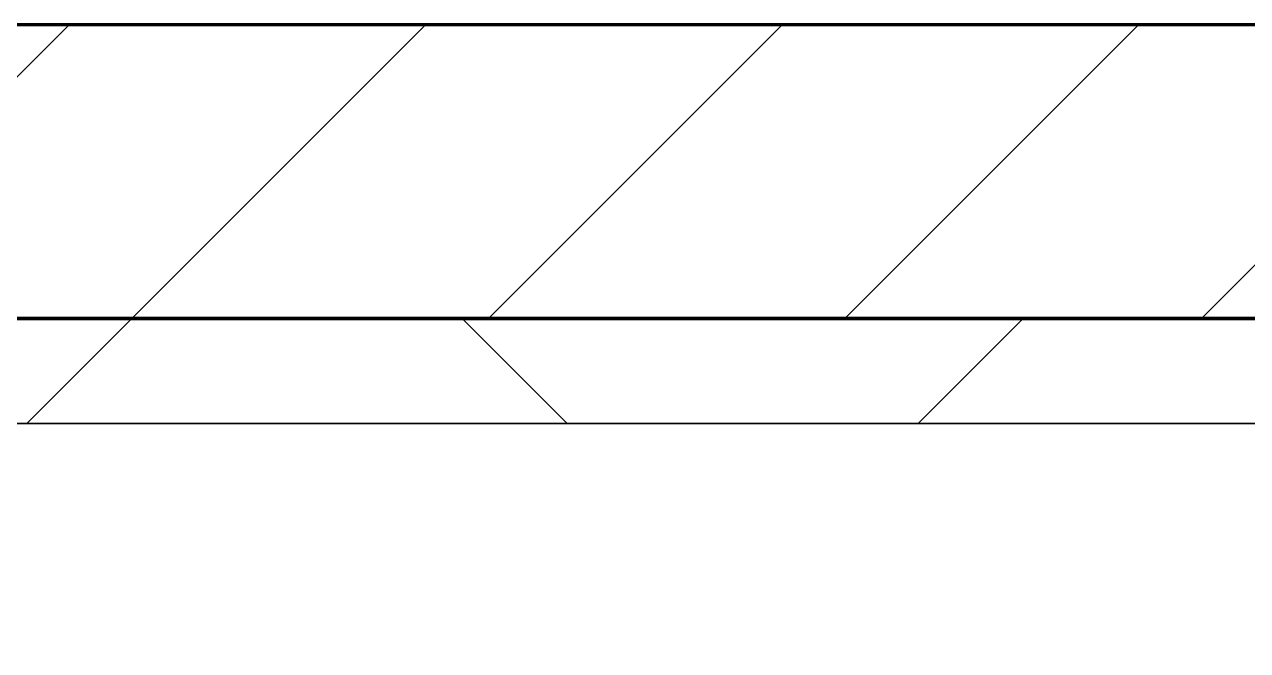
# Model space of a CAD drawing. Header units: millimetres. Extents: x -726012 to -647389, y -20772 to 18805.
# Drawn here: x -699953 to -699371, y 8461 to 8759 of the extents above; entities that cross this region are included whole.
import ezdxf
from ezdxf.xclip import XClip

# ---------------------------------------------------------------- set-up
doc = ezdxf.new("R2010")
doc.units = ezdxf.units.MM
doc.header["$XCLIPFRAME"] = 0
for name, color, linetype, lineweight in [('A-GLAZ-CURT', 2, 'Continuous', 9), ('A-WALL', 5, 'Continuous', 35), ('A-WALL-FNSH', 2, 'Continuous', 35), ('A-WALL-PATT', 1, 'Continuous', 35)]:
    doc.layers.add(name, color=color, linetype=linetype, lineweight=lineweight)
doc.layers.add('A11_ALU.SOLID SHEET', color=2, linetype='Continuous')

# ---------------------------------------------------------------- blocks, each defined once
blk = doc.blocks.new('PPLS-PP19_Custom Tile Pattern - Custom Tile Pattern-V127-4233-01 ENLARGED MULTI-PURPOSE LEVEL - REFLECTED CEILING PLAN - SHEET 4')
at = {"layer": 'A-GLAZ-CURT'}
for p, q in [((-300, 0), (300, 0)), ((300, 0), (-300, 0)), ((230.06, 0), (300, 0)), ((-300, -50), (300, -50)), ((300, -50), (-300, -50))]:
    blk.add_line(p, q, dxfattribs=at)
for points, knots in [([(300, 0), (288.22, 0), (262, 0), (230.43, 0), (219.94, 0), (219.02, 0)], [-12528.858583, -12528.858583, -12528.858583, -12528.858583, -11905.454923, -11162.864862, -10856.732305, -10856.732305, -10856.732305, -10856.732305]), ([(260.62, 0), (263.67, 0), (271.85, 0), (281.71, 0), (291.71, 0), (296.52, 0), (297.86, 0), (298.09, 0)], [-6235.404422, -6235.404422, -6235.404422, -6235.404422, -6068.460911, -5766.029927, -5566.724884, -5280.360606, -5199.253518, -5199.253518, -5199.253518, -5199.253518]), ([(284.76, 0), (284.76, 0), (285.09, 0), (287.47, 0), (293.59, 0), (297.76, 0), (300, 0)], [-4110.630118, -4110.630118, -4110.630118, -4110.630118, -4053.389046, -3959.664717, -3862.421465, -3746.95702, -3746.95702, -3746.95702, -3746.95702]), ([(297.38, 0), (295.84, 0), (291.62, 0), (285.38, 0), (284.87, 0)], [-4803.172655, -4803.172655, -4803.172655, -4803.172655, -4358.271401, -4143.037883, -4143.037883, -4143.037883, -4143.037883])]:
    blk.add_open_spline(points, degree=3, knots=knots, dxfattribs=at)
blk.add_open_spline([(300, 0), (287.2, 0), (274.39, 0), (261.57, 0)], degree=3, dxfattribs=at)
blk = doc.blocks.new('PPLS-PP19_Custom Tile Pattern - Custom Tile Pattern-V128-4233-01 ENLARGED MULTI-PURPOSE LEVEL - REFLECTED CEILING PLAN - SHEET 4')
at = {"layer": 'A-GLAZ-CURT'}
for p, q in [((-300, 0), (300, 0)), ((300, 0), (-300, 0)), ((-293.07, 0), (-275.75, 0)), ((-275.75, 0), (-293.07, 0)), ((-222.32, 0), (-205, 0)), ((-205, 0), (-222.32, 0)), ((195.99, 0), (207.23, 0)), ((207.23, 0), (195.99, 0)), ((207.24, 0), (213.31, 0)), ((213.31, 0), (207.24, 0)), ((230.06, 0), (300, 0)), ((-300, -50), (300, -50)), ((300, -50), (-300, -50))]:
    blk.add_line(p, q, dxfattribs=at)
at = {"layer": 'A-GLAZ-CURT', "flags": 128}
for points in [[(-300, 0), (-291.56, 0), (-283.3, 0), (-275.2, 0), (-267.26, 0), (-259.45, 0), (-251.77, 0), (-244.2, 0), (-236.74, 0), (-229.36, 0), (-222.06, 0), (-214.83, 0), (-207.71, 0), (-200.76, 0), (-194.02, 0), (-187.54, 0), (-181.38, 0), (-175.58, 0), (-170.25, 0), (-165.64, 0), (-162.01, 0), (-159.53, 0), (-157.46, 0), (-154.52, 0), (-149.42, 0), (-141.84, 0), (-132.81, 0), (-126.08, 0)], [(-202.75, 0), (-209.04, 0), (-215.73, 0), (-222.63, 0), (-229.72, 0), (-236.97, 0), (-244.39, 0), (-251.96, 0), (-259.67, 0), (-267.51, 0), (-275.48, 0), (-283.55, 0), (-291.73, 0), (-300, 0)], [(-134.42, 0), (-140.03, 0), (-145.5, 0), (-150.63, 0), (-155.53, 0), (-160.27, 0), (-164.95, 0), (-169.65, 0), (-174.47, 0), (-179.49, 0), (-184.81, 0), (-190.44, 0), (-196.37, 0), (-202.58, 0)], [(-125.17, 0), (-128.55, 0), (-134.16, 0)]]:
    blk.add_lwpolyline(points, dxfattribs=at)
at = {"layer": 'A-GLAZ-CURT'}
for points, knots in [([(-300, 0), (-284.65, 0), (-236.57, 0), (-174.61, 0), (-129.95, 0), (-110.8, 0), (-99.5, 0), (-91.46, 0)], [-5323.127839, -5323.127839, -5323.127839, -5323.127839, -4502.809032, -2700.551212, -1002.059161, -460.363443, 0, 0, 0, 0]), ([(-203.34, 0), (-206.9, 0), (-231.18, 0), (-262.56, 0), (-294.48, 0), (-300, 0)], [-15377.048371, -15377.048371, -15377.048371, -15377.048371, -15131.813646, -13729.592194, -13439.944408, -13439.944408, -13439.944408, -13439.944408]), ([(-202.76, 0), (-203.7, 0), (-215.41, 0), (-232.01, 0), (-255.22, 0), (-262.59, 0), (-264.9, 0), (-265.4, 0)], [-1447.707537, -1447.707537, -1447.707537, -1447.707537, -1400.429864, -858.079193, -543.655514, -208.940337, 0, 0, 0, 0]), ([(-258.6, 0), (-257.91, 0), (-254.26, 0), (-241.25, 0), (-225.99, 0), (-213.1, 0), (-206.15, 0), (-202.9, 0), (-202.75, 0)], [-5722.54675, -5722.54675, -5722.54675, -5722.54675, -5657.471696, -5413.335975, -5017.494783, -4832.723979, -4666.091899, -4658.016461, -4658.016461, -4658.016461, -4658.016461]), ([(-134.38, 0), (-135.93, 0), (-138.45, 0), (-149.31, 0), (-162.01, 0), (-177.91, 0), (-199.46, 0), (-216.65, 0), (-231.26, 0), (-233.46, 0), (-234, 0)], [-2697.116351, -2697.116351, -2697.116351, -2697.116351, -2418.507304, -2308.929706, -2113.765672, -1763.376603, -1422.553702, -978.033455, -846.069444, -682.911962, -682.911962, -682.911962, -682.911962]), ([(-233.49, 0), (-233.44, 0), (-232.38, 0), (-230.74, 0), (-225.3, 0), (-223.63, 0)], [-455.274641, -455.274641, -455.274641, -455.274641, -440.605512, -119.536984, 0, 0, 0, 0]), ([(-223.63, 0), (-219.39, 0), (-212, 0), (-204.76, 0), (-202.92, 0)], [-5463.295695, -5463.295695, -5463.295695, -5463.295695, -5161.076232, -5058.607125, -5058.607125, -5058.607125, -5058.607125]), ([(-202.76, 0), (-197.09, 0), (-186.54, 0), (-169.02, 0), (-152.12, 0), (-136.84, 0), (-127.33, 0), (-124.19, 0), (-123.43, 0), (-123.28, 0)], [-5055.474933, -5055.474933, -5055.474933, -5055.474933, -4739.070012, -4465.409639, -4149.119819, -3839.893365, -3647.167523, -3488.92562, -3439.852845, -3439.852845, -3439.852845, -3439.852845]), ([(-202.15, 0), (-196.66, 0), (-185.47, 0), (-171.77, 0), (-158.7, 0), (-157.22, 0)], [-4647.168838, -4647.168838, -4647.168838, -4647.168838, -4349.945572, -4000.813434, -3840.635403, -3840.635403, -3840.635403, -3840.635403]), ([(-137.88, 0), (-140.56, 0), (-147.66, 0), (-147.69, 0), (-158.72, 0), (-174.02, 0), (-184.75, 0), (-196.11, 0), (-201.97, 0)], [-3187.727384, -3187.727384, -3187.727384, -3187.727384, -2919.378265, -2477.344047, -2237.412286, -2029.680487, -1755.085331, -1461.041718, -1461.041718, -1461.041718, -1461.041718]), ([(-152.35, 0), (-151.03, 0), (-147.71, 0), (-143.57, 0), (-138.62, 0)], [-3494.978217, -3494.978217, -3494.978217, -3494.978217, -3371.022232, -3227.460399, -3227.460399, -3227.460399, -3227.460399]), ([(-134.39, 0), (-135.24, 0), (-139.94, 0), (-147.46, 0), (-150.03, 0), (-150.57, 0)], [-5557.131017, -5557.131017, -5557.131017, -5557.131017, -5508.838257, -5298.784692, -5196.16478, -5196.16478, -5196.16478, -5196.16478]), ([(-150.34, 0), (-150.07, 0), (-147.75, 0), (-142.6, 0), (-127.26, 0), (-107.3, 0), (-90.42, 0), (-75.26, 0), (-68.41, 0), (-65.12, 0), (-63.63, 0)], [-4948.728362, -4948.728362, -4948.728362, -4948.728362, -4883.323924, -4440.880425, -4054.690705, -3793.097032, -3402.597032, -3144.956779, -3050.982048, -2969.237017, -2969.237017, -2969.237017, -2969.237017]), ([(-66.09, 0), (-70.62, 0), (-84.04, 0), (-110.94, 0), (-130.52, 0), (-147.74, 0), (-149.07, 0)], [-7783.588852, -7783.588852, -7783.588852, -7783.588852, -7508.296369, -7004.680444, -6449.282163, -6277.220794, -6277.220794, -6277.220794, -6277.220794]), ([(-148.23, 0), (-146.94, 0), (-140.15, 0), (-137.64, 0), (-135.34, 0), (-134.77, 0)], [-6162.058746, -6162.058746, -6162.058746, -6162.058746, -6017.569127, -5560.701257, -5463.506987, -5463.506987, -5463.506987, -5463.506987]), ([(-86.16, 0), (-91.37, 0), (-104.13, 0), (-122.65, 0), (-139.03, 0), (-146.11, 0), (-146.95, 0)], [-1681.3698, -1681.3698, -1681.3698, -1681.3698, -1374.161226, -945.742622, -741.901385, -489.130243, -489.130243, -489.130243, -489.130243]), ([(-146.69, 0), (-146.59, 0), (-145.49, 0), (-140.59, 0), (-136.49, 0), (-134.93, 0)], [-420.34245, -420.34245, -420.34245, -420.34245, -406.956646, -290.263673, -210.171225, -210.171225, -210.171225, -210.171225]), ([(-134.53, 0), (-133.98, 0), (-132.21, 0), (-128.78, 0), (-126.5, 0)], [-5450.314054, -5450.314054, -5450.314054, -5450.314054, -5364.112219, -5231.017328, -5231.017328, -5231.017328, -5231.017328]), ([(-72.93, 0), (-75.51, 0), (-91.36, 0), (-114.01, 0), (-134.42, 0)], [-19442.345229, -19442.345229, -19442.345229, -19442.345229, -18935.241197, -17148.710071, -17148.710071, -17148.710071, -17148.710071]), ([(-127.41, 0), (-131.63, 0), (-133.16, 0), (-134.09, 0), (-134.15, 0)], [-8540.990293, -8540.990293, -8540.990293, -8540.990293, -8266.114998, -8246.473386, -8246.473386, -8246.473386, -8246.473386]), ([(-134.15, 0), (-133.32, 0), (-130.31, 0), (-117.33, 0), (-92.04, 0), (-74.02, 0), (-62.74, 0), (-60.36, 0), (-59.97, 0)], [-7657.439573, -7657.439573, -7657.439573, -7657.439573, -7293.749979, -6839.55839, -6236.997189, -5713.340575, -5140.470607, -5006.787413, -5006.787413, -5006.787413, -5006.787413]), ([(-118.78, 0), (-121.86, 0), (-125.68, 0), (-131.55, 0), (-133.86, 0)], [-5938.474035, -5938.474035, -5938.474035, -5938.474035, -5700.061948, -5567.319408, -5567.319408, -5567.319408, -5567.319408]), ([(-120.13, 0), (-120.14, 0), (-120.24, 0), (-121.3, 0), (-129.25, 0), (-133.82, 0)], [-2933.992132, -2933.992132, -2933.992132, -2933.992132, -2920.575025, -2840.280255, -2731.647847, -2731.647847, -2731.647847, -2731.647847]), ([(-113.43, 0), (-113.44, 0), (-113.96, 0), (-119.73, 0), (-125.43, 0), (-127.03, 0), (-127.41, 0)], [-328.499627, -328.499627, -328.499627, -328.499627, -282.672656, -98.539552, -24.539552, 0, 0, 0, 0]), ([(-126.5, 0), (-122.44, 0), (-108.71, 0), (-88.51, 0), (-72.74, 0), (-66.59, 0)], [-5231.017328, -5231.017328, -5231.017328, -5231.017328, -4994.692869, -4542.524482, -4110.085044, -4110.085044, -4110.085044, -4110.085044]), ([(-125.15, 0), (-124.93, 0), (-121.96, 0), (-113.01, 0), (-98.9, 0), (-85.29, 0), (-72.17, 0), (-66.7, 0), (-65.95, 0)], [-3362.7396, -3362.7396, -3362.7396, -3362.7396, -3342.215224, -3074.362186, -2902.289527, -2605.247022, -2322.099534, -2265.913821, -2265.913821, -2265.913821, -2265.913821]), ([(-122.08, 0), (-122.01, 0), (-121.69, 0), (-121.2, 0), (-120.88, 0)], [-3136.336417, -3136.336417, -3136.336417, -3136.336417, -3110.304437, -3035.164275, -3035.164275, -3035.164275, -3035.164275]), ([(-36.33, 0), (-36.43, 0), (-37.27, 0), (-45.02, 0), (-46.13, 0), (-60.59, 0), (-81.23, 0), (-99.51, 0), (-114.02, 0), (-117.28, 0), (-118.78, 0)], [-1855.773136, -1855.773136, -1855.773136, -1855.773136, -1810.870157, -1672.078046, -1405.135169, -1060.00838, -740.068933, -229.489605, -116.330425, 0, 0, 0, 0]), ([(-117.74, 0), (-117.19, 0), (-114.78, 0), (-113.43, 0), (-113.43, 0)], [-821.249067, -821.249067, -821.249067, -821.249067, -394.672656, -330.879064, -330.879064, -330.879064, -330.879064]), ([(-36.62, 0), (-36.62, 0), (-40.35, 0), (-44.32, 0), (-58.97, 0), (-85.2, 0), (-107.61, 0), (-116.56, 0), (-117.56, 0)], [-4069.478503, -4069.478503, -4069.478503, -4069.478503, -3858.647035, -3538.256648, -2842.901703, -2193.204658, -1433.981041, -985.49888, -985.49888, -985.49888, -985.49888]), ([(-115.82, 0), (-114.96, 0), (-110.41, 0), (-96.78, 0), (-71.33, 0), (-42.53, 0), (-12.78, 0), (4.23, 0), (9.64, 0), (10.14, 0), (10.18, 0)], [-5724.064692, -5724.064692, -5724.064692, -5724.064692, -5430.283136, -5103.229623, -4799.173296, -4065.652676, -3589.737505, -3285.047089, -3066.359526, -3044.715262, -3044.715262, -3044.715262, -3044.715262]), ([(9.32, 0), (9.08, 0), (7.65, 0), (2.57, 0), (-12.23, 0), (-25.64, 0), (-40, 0), (-56.24, 0), (-75.59, 0), (-94, 0), (-112.01, 0), (-114.94, 0), (-115.63, 0)], [-2922.926651, -2922.926651, -2922.926651, -2922.926651, -2882.788014, -2720.818881, -2518.50168, -2125.455881, -1792.521578, -1466.981642, -1208.454564, -789.402658, -501.969187, -243.577221, -243.577221, -243.577221, -243.577221]), ([(-91.46, 0), (-90.09, 0), (-84.7, 0), (-77.43, 0), (-72.73, 0), (-72.64, 0), (-72.64, 0)], [-19832.387487, -19832.387487, -19832.387487, -19832.387487, -19753.885894, -19541.04734, -19478.625389, -19471.062469, -19471.062469, -19471.062469, -19471.062469]), ([(-66, 0), (-67.05, 0), (-73.92, 0), (-80.63, 0), (-86.16, 0)], [-2086.038652, -2086.038652, -2086.038652, -2086.038652, -2007.031671, -1681.3698, -1681.3698, -1681.3698, -1681.3698]), ([(-66.17, 0), (-66.47, 0), (-72.82, 0), (-77.83, 0), (-82.66, 0), (-83.28, 0), (-83.28, 0)], [-2023.748158, -2023.748158, -2023.748158, -2023.748158, -2006.592567, -1646.621388, -1424.436217, -1393.971743, -1393.971743, -1393.971743, -1393.971743]), ([(-83.28, 0), (-83.28, 0), (-82.91, 0), (-76.14, 0), (-62.97, 0), (-48.14, 0), (-36.49, 0), (-33.57, 0), (-29.94, 0), (-28.57, 0)], [-1393.4169, -1393.4169, -1393.4169, -1393.4169, -1353.722004, -1274.333717, -1073.56893, -651.549973, -296.515819, -83.513472, 0, 0, 0, 0]), ([(2.24, 0), (-2.28, 0), (-21.24, 0), (-47.42, 0), (-65.45, 0), (-66.31, 0), (-66.34, 0)], [-3984.264047, -3984.264047, -3984.264047, -3984.264047, -3745.412743, -2981.410125, -2542.574734, -2519.912105, -2519.912105, -2519.912105, -2519.912105]), ([(-66.05, 0), (-64.8, 0), (-59.4, 0), (-54.4, 0), (-48.53, 0), (-30.79, 0), (-18.03, 0), (8.61, 0), (15.02, 0), (22.91, 0), (31, 0), (39.04, 0), (51.19, 0), (58.74, 0), (61.34, 0), (61.45, 0)], [-4097.541016, -4097.541016, -4097.541016, -4097.541016, -4008.285538, -3689.699207, -3546.54457, -3315.260113, -2864.387349, -2439.246196, -2084.094819, -1956.422387, -1818.904206, -1645.594513, -1443.202566, -1228.752106, -1120.932285, -1120.932285, -1120.932285, -1120.932285]), ([(-26.75, 0), (-27.82, 0), (-36.18, 0), (-49.53, 0), (-61.17, 0), (-65.85, 0)], [-8718.362214, -8718.362214, -8718.362214, -8718.362214, -8532.293389, -8073.216054, -7788.403577, -7788.403577, -7788.403577, -7788.403577]), ([(-29.03, 0), (-33.97, 0), (-43.74, 0), (-55.8, 0), (-63.26, 0), (-65.46, 0)], [-2680.714891, -2680.714891, -2680.714891, -2680.714891, -2413.671296, -2161.752162, -2037.343317, -2037.343317, -2037.343317, -2037.343317]), ([(-65.06, 0), (-64.99, 0), (-62.57, 0), (-53.63, 0), (-34.42, 0), (-29.82, 0), (-29.19, 0)], [-2331.675955, -2331.675955, -2331.675955, -2331.675955, -2315.303971, -1809.437387, -963.711516, -666.19313, -666.19313, -666.19313, -666.19313]), ([(-63.63, 0), (-61.49, 0), (-57.39, 0), (-54.49, 0), (-45.2, 0), (-40.79, 0), (-40.46, 0), (-40.44, 0)], [-2969.237017, -2969.237017, -2969.237017, -2969.237017, -2851.217951, -2734.127174, -2474.780881, -2410.990208, -2350.645972, -2350.645972, -2350.645972, -2350.645972]), ([(-58.83, 0), (-58.37, 0), (-57.29, 0), (-54.23, 0), (-46.33, 0), (-42.62, 0), (-41.76, 0)], [-4859.52896, -4859.52896, -4859.52896, -4859.52896, -4680.891996, -4469.85053, -4321.566175, -4270.495146, -4270.495146, -4270.495146, -4270.495146]), ([(-51.83, 0), (-51.83, 0), (-51.78, 0), (-47.4, 0), (-46.01, 0), (-40.22, 0), (-36.78, 0)], [-632.814994, -632.814994, -632.814994, -632.814994, -627.965721, -508.377888, -260.442412, 0, 0, 0, 0]), ([(70.58, 0), (70.45, 0), (65.18, 0), (53.52, 0), (37, 0), (24.07, 0), (12.82, 0), (-2.9, 0), (-20.62, 0), (-32.81, 0), (-44.85, 0), (-51.43, 0), (-51.79, 0)], [-2958.767892, -2958.767892, -2958.767892, -2958.767892, -2950.589685, -2634.532728, -2313.748533, -2106.613311, -1925.670641, -1617.263037, -1290.787923, -1039.307308, -819.71621, -644.910881, -644.910881, -644.910881, -644.910881]), ([(-41.76, 0), (-39.9, 0), (-37.72, 0), (-36.92, 0), (-36.77, 0)], [-4270.495146, -4270.495146, -4270.495146, -4270.495146, -4161.040818, -4106.245333, -4106.245333, -4106.245333, -4106.245333]), ([(-36.78, 0), (-32.43, 0), (-19.22, 0), (8.83, 0), (43.36, 0), (70.92, 0), (82.12, 0), (83.66, 0)], [-6191.144455, -6191.144455, -6191.144455, -6191.144455, -5862.463379, -5340.621928, -4573.028122, -4094.177415, -3869.465285, -3869.465285, -3869.465285, -3869.465285]), ([(-36.29, 0), (-36.29, 0), (-34.66, 0), (-28.88, 0), (-26.95, 0), (-26.54, 0)], [-9150.272121, -9150.272121, -9150.272121, -9150.272121, -9057.163041, -8919.836787, -8834.607043, -8834.607043, -8834.607043, -8834.607043]), ([(2.25, 0), (-5.13, 0), (-16.96, 0), (-34.76, 0), (-36.04, 0)], [-9869.545197, -9869.545197, -9869.545197, -9869.545197, -9424.652049, -9182.880979, -9182.880979, -9182.880979, -9182.880979]), ([(-33.34, 0), (-33.34, 0), (-32.93, 0), (-31.16, 0), (-30.52, 0)], [-2415.024266, -2415.024266, -2415.024266, -2415.024266, -2357.633367, -2323.618664, -2323.618664, -2323.618664, -2323.618664]), ([(70.61, 0), (66.16, 0), (55.8, 0), (39.61, 0), (24.74, 0), (2.64, 0), (-17.84, 0), (-30.57, 0), (-31.82, 0), (-32, 0)], [-4647.237329, -4647.237329, -4647.237329, -4647.237329, -4326.416877, -4098.545751, -3766.694881, -3333.063701, -2994.501669, -2698.150104, -2614.070998, -2614.070998, -2614.070998, -2614.070998]), ([(-30.76, 0), (-30.73, 0), (-29.99, 0), (-23.47, 0), (-15.75, 0), (-15.19, 0)], [-54176.191683, -54176.191683, -54176.191683, -54176.191683, -54157.274271, -53749.15266, -53717.791567, -53717.791567, -53717.791567, -53717.791567]), ([(-30.52, 0), (-27.11, 0), (-18.23, 0), (-6, 0), (1.54, 0)], [-2323.618664, -2323.618664, -2323.618664, -2323.618664, -2142.497158, -1742.713998, -1742.713998, -1742.713998, -1742.713998]), ([(-13, 0), (-14.35, 0), (-17.68, 0), (-25.97, 0), (-29.52, 0), (-30.21, 0)], [-55207.591944, -55207.591944, -55207.591944, -55207.591944, -54789.006179, -54461.685999, -54290.791712, -54290.791712, -54290.791712, -54290.791712]), ([(8.33, 0), (8.19, 0), (7.18, 0), (0.32, 0), (-13.89, 0), (-24.92, 0), (-29.03, 0)], [-3574.286521, -3574.286521, -3574.286521, -3574.286521, -3526.962355, -3285.499107, -2903.012179, -2680.714891, -2680.714891, -2680.714891, -2680.714891]), ([(-28.98, 0), (-28.66, 0), (-27.39, 0), (-24.45, 0), (-22.56, 0)], [-166.548282, -166.548282, -166.548282, -166.548282, -102.06493, 0, 0, 0, 0]), ([(-28.57, 0), (-26.93, 0), (-20.29, 0), (-11.45, 0), (2.08, 0), (13.15, 0), (21.24, 0), (24.62, 0), (24.72, 0), (24.72, 0)], [-5361.429781, -5361.429781, -5361.429781, -5361.429781, -5261.36855, -5050.479954, -4785.90057, -4596.498881, -4445.288762, -4384.376941, -4376.041937, -4376.041937, -4376.041937, -4376.041937]), ([(-22.56, 0), (-20.27, 0), (-17.03, 0), (-11.36, 0), (-7.66, 0), (-6.6, 0), (-6.44, 0)], [-56468.192263, -56468.192263, -56468.192263, -56468.192263, -56344.022017, -56303.229861, -56166.290093, -56124.392176, -56124.392176, -56124.392176, -56124.392176]), ([(-6.54, 0), (-6.73, 0), (-7.2, 0), (-7.6, 0), (-7.79, 0)], [-56009.792147, -56009.792147, -56009.792147, -56009.792147, -55949.290093, -55895.192118, -55895.192118, -55895.192118, -55895.192118]), ([(-2.63, 0), (-2.47, 0), (-1.22, 0), (4.92, 0), (15.97, 0), (22.54, 0), (24.49, 0)], [-226.825321, -226.825321, -226.825321, -226.825321, -220.269177, -206.416616, -198.214427, -187.717507, -187.717507, -187.717507, -187.717507]), ([(1.8, 0), (1.37, 0), (-0.22, 0), (-1.67, 0), (-2.25, 0)], [-250.29001, -250.29001, -250.29001, -250.29001, -246.234814, -234.646884, -234.646884, -234.646884, -234.646884]), ([(103.09, 0), (101.08, 0), (86.31, 0), (63.34, 0), (35.84, 0), (13.52, 0), (5.88, 0), (2.21, 0)], [-375.435014, -375.435014, -375.435014, -375.435014, -369.147452, -330.153101, -307.516438, -285.83788, -251.594068, -251.594068, -251.594068, -251.594068]), ([(2.26, 0), (2.52, 0), (12.28, 0), (22.06, 0), (37.44, 0), (45.92, 0), (57.76, 0), (64.47, 0), (72.74, 0), (75.22, 0), (76.03, 0), (76.21, 0)], [-1730.071224, -1730.071224, -1730.071224, -1730.071224, -1716.209403, -1206.526904, -1089.329421, -901.315459, -753.071572, -495.328968, -421.953223, -334.951786, -290.452333, -290.452333, -290.452333, -290.452333]), ([(2.7, 0), (3.62, 0), (16.23, 0), (38.1, 0), (60.36, 0), (69.75, 0)], [-432.714428, -432.714428, -432.714428, -432.714428, -429.606584, -390.253598, -361.643964, -361.643964, -361.643964, -361.643964]), ([(30.82, 0), (29.27, 0), (20.14, 0), (10.84, 0), (2.86, 0), (2.81, 0)], [-10462.034656, -10462.034656, -10462.034656, -10462.034656, -10363.088938, -9884.23066, -9880.810509, -9880.810509, -9880.810509, -9880.810509]), ([(31.18, 0), (25.97, 0), (16.68, 0), (7.22, 0), (2.97, 0)], [-4496.803627, -4496.803627, -4496.803627, -4496.803627, -4222.080604, -3997.158779, -3997.158779, -3997.158779, -3997.158779]), ([(24.69, 0), (24.54, 0), (20.99, 0), (15.48, 0), (10.8, 0), (9.63, 0)], [-4368.572414, -4368.572414, -4368.572414, -4368.572414, -4306.476363, -4080.000647, -3772.857994, -3772.857994, -3772.857994, -3772.857994]), ([(18.16, 0), (19.15, 0), (24.25, 0), (25.66, 0), (26.12, 0)], [-5700.113719, -5700.113719, -5700.113719, -5700.113719, -5554.232259, -5302.431367, -5302.431367, -5302.431367, -5302.431367]), ([(69.84, 0), (67.49, 0), (61.19, 0), (51.85, 0), (43.81, 0), (29.53, 0), (20.67, 0), (18.85, 0), (18.16, 0)], [-6861.970004, -6861.970004, -6861.970004, -6861.970004, -6738.82075, -6548.303034, -6314.283804, -6135.05769, -5972.647715, -5832.674503, -5832.674503, -5832.674503, -5832.674503]), ([(27.44, 0), (27.9, 0), (29.54, 0), (38.07, 0), (53.39, 0), (71.67, 0), (84.83, 0), (86.01, 0), (92.51, 0), (94.33, 0)], [-5037.309798, -5037.309798, -5037.309798, -5037.309798, -4887.603822, -4705.298446, -4353.683244, -3960.84581, -3759.045785, -3336.541051, -2783.776468, -2783.776468, -2783.776468, -2783.776468]), ([(27.89, 0), (29.09, 0), (33.4, 0), (48.37, 0), (61.43, 0), (69.15, 0), (69.85, 0)], [-147.777612, -147.777612, -147.777612, -147.777612, -135.792042, -118.513713, -97.899267, -95.855748, -95.855748, -95.855748, -95.855748]), ([(53.18, 0), (53.06, 0), (52.22, 0), (44.99, 0), (36.46, 0), (30.82, 0)], [-622.740158, -622.740158, -622.740158, -622.740158, -566.066452, -360.610861, 0, 0, 0, 0]), ([(136.44, 0), (121.66, 0), (86.93, 0), (51.16, 0), (31.18, 0)], [-106.750556, -106.750556, -106.750556, -106.750556, -59.610984, 0, 0, 0, 0]), ([(70.09, 0), (69.74, 0), (64.8, 0), (57.82, 0), (46.51, 0), (41.18, 0), (36.02, 0), (35.54, 0), (35.54, 0)], [-358.877847, -358.877847, -358.877847, -358.877847, -357.622665, -341.267687, -334.000314, -326.15566, -319.318397, -317.489778, -317.489778, -317.489778, -317.489778]), ([(36.29, 0), (37.77, 0), (48.82, 0), (64.79, 0), (95.91, 0), (124.45, 0), (132.42, 0), (134.6, 0)], [-314.598523, -314.598523, -314.598523, -314.598523, -305.899624, -287.17622, -249.500363, -194.761443, -152.241002, -152.241002, -152.241002, -152.241002]), ([(61.47, 0), (61.47, 0), (61.21, 0), (54.61, 0), (53.71, 0), (53.56, 0)], [-1113.311073, -1113.311073, -1113.311073, -1113.311073, -1096.402191, -891.204116, -747.28819, -747.28819, -747.28819, -747.28819]), ([(70.57, 0), (75.33, 0), (98.14, 0), (120.63, 0), (138.28, 0), (138.53, 0)], [-360.816631, -360.816631, -360.816631, -360.816631, -346.313304, -291.370682, -290.5735, -290.5735, -290.5735, -290.5735]), ([(138.91, 0), (129.69, 0), (109.01, 0), (82.47, 0), (70.57, 0)], [-454.436372, -454.436372, -454.436372, -454.436372, -401.860199, -359.445323, -359.445323, -359.445323, -359.445323]), ([(70.57, 0), (81.32, 0), (101.27, 0), (116.36, 0), (128.63, 0), (128.95, 0)], [-95.158779, -95.158779, -95.158779, -95.158779, -63.759246, -39.050993, -35.895543, -35.895543, -35.895543, -35.895543]), ([(114.39, 0), (114.2, 0), (112.08, 0), (105.42, 0), (92.38, 0), (85.59, 0), (76.33, 0), (71.53, 0), (70.6, 0)], [-8148.58938, -8148.58938, -8148.58938, -8148.58938, -8105.191388, -7723.759874, -7531.75727, -7135.649961, -6924.452779, -6875.306825, -6875.306825, -6875.306825, -6875.306825]), ([(76.22, 0), (75.58, 0), (73.64, 0), (71.05, 0), (70.61, 0)], [-193.634889, -193.634889, -193.634889, -193.634889, -31.537676, 0, 0, 0, 0]), ([(94.4, 0), (94.4, 0), (94.64, 0), (99.11, 0), (108.97, 0), (120.79, 0), (139.94, 0), (163.31, 0), (185.23, 0), (193.62, 0), (194.69, 0), (194.79, 0)], [-2348.345796, -2348.345796, -2348.345796, -2348.345796, -2310.419338, -2233.599744, -2052.234781, -1843.028543, -1530.39897, -1095.004608, -529.74427, -295.064701, -265.121568, -265.121568, -265.121568, -265.121568]), ([(129.02, 0), (129.02, 0), (124.41, 0), (122.35, 0), (114.96, 0), (108.04, 0), (103.09, 0)], [-35.386604, -35.386604, -35.386604, -35.386604, -31.430235, -22.807238, -15.488593, 0, 0, 0, 0]), ([(138.19, 0), (136.47, 0), (132.66, 0), (126.24, 0), (118.6, 0), (114.23, 0), (111.98, 0), (105.66, 0), (105.23, 0), (105.23, 0)], [-9778.307256, -9778.307256, -9778.307256, -9778.307256, -9677.714971, -9567.007022, -9453.21225, -9220.200448, -9012.77275, -8966.157302, -8929.495943, -8929.495943, -8929.495943, -8929.495943]), ([(105.26, 0), (105.52, 0), (111.01, 0), (112.65, 0), (113.59, 0)], [-8920.561005, -8920.561005, -8920.561005, -8920.561005, -8814.835624, -8577.462505, -8577.462505, -8577.462505, -8577.462505]), ([(128.58, 0), (128.8, 0), (130.16, 0), (139.26, 0), (152.67, 0), (161.24, 0), (162.19, 0), (162.75, 0)], [-633.326174, -633.326174, -633.326174, -633.326174, -627.736123, -618.981161, -602.094757, -592.980799, -581.414464, -581.414464, -581.414464, -581.414464]), ([(137.1, 0), (136, 0), (133.64, 0), (129.87, 0), (129.11, 0)], [-670.405967, -670.405967, -670.405967, -670.405967, -651.020627, -640.742133, -640.742133, -640.742133, -640.742133]), ([(157.9, 0), (156.77, 0), (151.67, 0), (144.86, 0), (139.85, 0), (138.93, 0)], [-10292.955006, -10292.955006, -10292.955006, -10292.955006, -10098.273015, -9847.788484, -9792.810077, -9792.810077, -9792.810077, -9792.810077]), ([(168.37, 0), (167.68, 0), (162.47, 0), (152.8, 0), (139.77, 0), (139.11, 0)], [-543.375029, -543.375029, -543.375029, -543.375029, -530.793311, -458.593899, -454.816382, -454.816382, -454.816382, -454.816382]), ([(193.8, 0), (193.33, 0), (190.11, 0), (183.13, 0), (171, 0), (161.95, 0), (161.28, 0), (158.35, 0), (157.85, 0), (157.77, 0)], [-11665.349007, -11665.349007, -11665.349007, -11665.349007, -11565.880756, -11105.624034, -10839.086983, -10768.332124, -10666.779182, -10580.760289, -10550.278881, -10550.278881, -10550.278881, -10550.278881]), ([(300, 0), (286.53, 0), (254.22, 0), (207.11, 0), (177.41, 0), (159.34, 0), (158.33, 0), (158.3, 0)], [-285.253232, -285.253232, -285.253232, -285.253232, -244.693688, -187.987675, -143.776725, -129.632772, -123.352749, -123.352749, -123.352749, -123.352749]), ([(159.07, 0), (159.13, 0), (160.84, 0), (165.21, 0), (174.15, 0), (185.98, 0), (200.73, 0), (206.42, 0), (206.82, 0)], [-115.643202, -115.643202, -115.643202, -115.643202, -114.681583, -87.660824, -65.295536, -41.623857, -24.459831, -23.12864, -23.12864, -23.12864, -23.12864]), ([(162.75, 0), (165.4, 0), (170.91, 0), (172.61, 0), (172.61, 0)], [-111.264224, -111.264224, -111.264224, -111.264224, -56.742688, -19.085662, -19.085662, -19.085662, -19.085662]), ([(247.1, 0), (246.76, 0), (245.04, 0), (238.34, 0), (226.56, 0), (221.1, 0), (200.27, 0), (182.99, 0), (174.27, 0), (169.67, 0), (168.99, 0)], [-9649.085549, -9649.085549, -9649.085549, -9649.085549, -9581.591397, -9406.094246, -9221.510254, -9016.44624, -8717.832359, -8253.978395, -8152.463617, -8069.855175, -8069.855175, -8069.855175, -8069.855175]), ([(207.25, 0), (206.38, 0), (201.19, 0), (187.54, 0), (175.3, 0), (169.49, 0)], [-189.088351, -189.088351, -189.088351, -189.088351, -184.406837, -162.427601, -142.916156, -142.916156, -142.916156, -142.916156]), ([(171.51, 0), (176.48, 0), (193.23, 0), (200.97, 0), (205.28, 0), (207.31, 0)], [-7971.819559, -7971.819559, -7971.819559, -7971.819559, -7784.112253, -7606.717214, -7349.852918, -7349.852918, -7349.852918, -7349.852918]), ([(172.07, 0), (177.66, 0), (187.87, 0), (200.41, 0), (205.01, 0), (206.73, 0)], [-255.364076, -255.364076, -255.364076, -255.364076, -237.955587, -223.92608, -217.881436, -217.881436, -217.881436, -217.881436]), ([(207.17, 0), (207.61, 0), (210.28, 0), (213.96, 0), (215.11, 0)], [-217.375136, -217.375136, -217.375136, -217.375136, -215.862851, -208.75215, -208.75215, -208.75215, -208.75215]), ([(215.22, 0), (214.62, 0), (211.67, 0), (209.24, 0), (207.63, 0)], [-203.825446, -203.825446, -203.825446, -203.825446, -198.527383, -189.769456, -189.769456, -189.769456, -189.769456]), ([(208.19, 0), (208.35, 0), (210.27, 0), (213.9, 0), (241.96, 0), (266.73, 0), (281.71, 0), (291.71, 0), (296.52, 0), (297.86, 0), (298.09, 0)], [-7311.684787, -7311.684787, -7311.684787, -7311.684787, -7289.299508, -7042.621073, -6582.165592, -6068.460911, -5766.029927, -5566.724884, -5280.360606, -5199.253518, -5199.253518, -5199.253518, -5199.253518]), ([(300, 0), (288.22, 0), (262, 0), (230.43, 0), (219.94, 0), (219.02, 0)], [-12528.858583, -12528.858583, -12528.858583, -12528.858583, -11905.454923, -11162.864862, -10856.732305, -10856.732305, -10856.732305, -10856.732305]), ([(219.9, 0), (220.86, 0), (227.84, 0), (242.06, 0), (246.54, 0), (246.96, 0)], [-10670.940496, -10670.940496, -10670.940496, -10670.940496, -10511.382485, -9925.173265, -9834.877357, -9834.877357, -9834.877357, -9834.877357])]:
    blk.add_open_spline(points, degree=3, knots=knots, dxfattribs=at)
for points in [[(-135.39, 0), (-155.24, 0), (-177.67, 0), (-202.75, 0)], [(-134.4, 0), (-130.53, 0), (-127.33, 0), (-125.15, 0)], [(-63.96, 0), (-64.03, 0), (-64.58, 0), (-65.4, 0)], [(-39.84, 0), (-39.08, 0), (-38.11, 0), (-37.36, 0)], [(-15.19, 0), (-13.31, 0), (-5.95, 0), (2.22, 0)], [(24.49, 0), (25.23, 0), (25.72, 0), (26.04, 0)], [(76.63, 0), (75, 0), (73.04, 0), (70.96, 0)], [(80.35, 0), (79.57, 0), (78.27, 0), (76.63, 0)], [(84.06, 0), (83.48, 0), (82.41, 0), (81.72, 0)], [(168.74, 0), (168.74, 0), (169.81, 0), (171.51, 0)], [(195.11, 0), (194.91, 0), (194.44, 0), (193.8, 0)], [(207.24, 0), (214.12, 0), (220.2, 0), (230.06, 0)]]:
    blk.add_open_spline(points, degree=3, dxfattribs=at)
blk = doc.blocks.new('*U885')
at = {"layer": 'A-GLAZ-CURT', "rotation": 180}
for name, p in [('PPLS-PP19_Custom Tile Pattern - Custom Tile Pattern-V128-4233-01 ENLARGED MULTI-PURPOSE LEVEL - REFLECTED CEILING PLAN - SHEET 4', (-23400, 16110.41)), ('PPLS-PP19_Custom Tile Pattern - Custom Tile Pattern-V127-4233-01 ENLARGED MULTI-PURPOSE LEVEL - REFLECTED CEILING PLAN - SHEET 4', (-22800, 16110.41))]:
    blk.add_blockref(name, p, dxfattribs=at)
blk = doc.blocks.new('*U1287')
blk.add_lwpolyline([(21173.36, -580), (28210, -580), (28210, -6849.96), (45954.15, -6849.96), (45954.15, 600), (82995.06, 600), (83086.47, 650), (90052, 650), (90392, 990), (103159.16, 990), (103159.16, 4990), (21173.36, 4990), (21173.36, 3485.45), (21203.36, 3485.45), (21203.36, 925.54), (21173.36, 925.54), (21173.36, -580)])

msp = doc.modelspace()

# ---------------------------------------------------------------- hatches: boundary and pattern name
at = {"layer": 'A-WALL-PATT', "lineweight": 9}
h = msp.add_hatch(dxfattribs=at)
h.set_pattern_fill('FP_2', color=256, style=0, pattern_type=2)
h.set_pattern_definition([(45, (0, 0), (-84.852814, 84.852814), [])])
h.paths.add_polyline_path([(-653287.78, 8619.02), (-652194.48, 8619.02), (-652194.48, 8759.02), (-722165.55, 8759.02), (-722165.55, 8619.02), (-719625.62, 8619.02), (-719676.02, 8641.53), (-719679.79, 8639.36), (-719684.96, 8639.36), (-719691.03, 8644.02), (-719692.03, 8648.69), (-719757.37, 8677.88), (-719739.02, 8718.97), (-719515.31, 8619.02), (-716025.62, 8619.02), (-716076.02, 8641.53), (-716079.79, 8639.36), (-716084.96, 8639.36), (-716091.03, 8644.02), (-716092.03, 8648.69), (-716157.37, 8677.88), (-716139.02, 8718.97), (-715915.31, 8619.02), (-712425.62, 8619.02), (-712476.02, 8641.53), (-712479.79, 8639.36), (-712484.96, 8639.36), (-712491.03, 8644.02), (-712492.03, 8648.69), (-712557.37, 8677.88), (-712539.02, 8718.97), (-712315.31, 8619.02), (-708825.62, 8619.02), (-708876.02, 8641.53), (-708879.79, 8639.36), (-708884.96, 8639.36), (-708891.03, 8644.02), (-708892.03, 8648.69), (-708957.37, 8677.88), (-708939.02, 8718.97), (-708715.31, 8619.02), (-705225.62, 8619.02), (-705276.02, 8641.53), (-705279.79, 8639.36), (-705284.96, 8639.36), (-705291.03, 8644.02), (-705292.03, 8648.69), (-705357.37, 8677.88), (-705339.02, 8718.97), (-705115.31, 8619.02), (-701625.62, 8619.02), (-701676.02, 8641.53), (-701679.79, 8639.36), (-701684.96, 8639.36), (-701691.03, 8644.02), (-701692.03, 8648.69), (-701757.37, 8677.88), (-701739.02, 8718.97), (-701515.31, 8619.02), (-698025.62, 8619.02), (-698076.02, 8641.53), (-698079.79, 8639.36), (-698084.96, 8639.36), (-698091.03, 8644.02), (-698092.03, 8648.69), (-698157.37, 8677.88), (-698139.02, 8718.97), (-697915.31, 8619.02), (-694425.62, 8619.02), (-694476.02, 8641.53), (-694479.79, 8639.36), (-694484.96, 8639.36), (-694491.03, 8644.02), (-694492.03, 8648.69), (-694557.37, 8677.88), (-694539.02, 8718.97), (-694315.31, 8619.02), (-690825.62, 8619.02), (-690876.02, 8641.53), (-690879.79, 8639.36), (-690884.96, 8639.36), (-690891.03, 8644.02), (-690892.03, 8648.69), (-690957.37, 8677.88), (-690939.02, 8718.97), (-690715.31, 8619.02), (-687225.62, 8619.02), (-687276.02, 8641.53), (-687279.79, 8639.36), (-687284.96, 8639.36), (-687291.03, 8644.02), (-687292.03, 8648.69), (-687357.37, 8677.88), (-687339.02, 8718.97), (-687115.31, 8619.02), (-683626.8, 8619.54), (-683676.02, 8641.53), (-683679.79, 8639.36), (-683684.96, 8639.36), (-683691.03, 8644.02), (-683692.03, 8648.69), (-683757.37, 8677.88), (-683739.02, 8718.97), (-683515.31, 8619.02), (-680025.62, 8619.02), (-680076.02, 8641.53), (-680079.79, 8639.36), (-680084.96, 8639.36), (-680091.03, 8644.02), (-680092.03, 8648.69), (-680157.37, 8677.88), (-680139.02, 8718.97), (-679915.31, 8619.02), (-676425.62, 8619.02), (-676476.02, 8641.53), (-676479.79, 8639.36), (-676484.96, 8639.36), (-676491.03, 8644.02), (-676492.03, 8648.69), (-676557.37, 8677.88), (-676539.02, 8718.97), (-676315.31, 8619.02), (-672825.62, 8619.02), (-672876.02, 8641.53), (-672879.79, 8639.36), (-672884.96, 8639.36), (-672891.03, 8644.02), (-672892.03, 8648.69), (-672957.37, 8677.88), (-672939.02, 8718.97), (-672715.31, 8619.02), (-669225.62, 8619.02), (-669276.02, 8641.53), (-669279.79, 8639.36), (-669284.96, 8639.36), (-669291.03, 8644.02), (-669292.03, 8648.69), (-669357.37, 8677.88), (-669339.02, 8718.97), (-669115.31, 8619.02), (-665625.62, 8619.02), (-665676.02, 8641.53), (-665679.79, 8639.36), (-665684.96, 8639.36), (-665691.03, 8644.02), (-665692.03, 8648.69), (-665757.37, 8677.88), (-665739.02, 8718.97), (-665515.31, 8619.02), (-662025.62, 8619.02), (-662076.02, 8641.53), (-662079.79, 8639.36), (-662084.96, 8639.36), (-662091.03, 8644.02), (-662092.03, 8648.69), (-662157.37, 8677.88), (-662139.02, 8718.97), (-661915.31, 8619.02), (-658425.62, 8619.02), (-658476.02, 8641.53), (-658480.95, 8639.36), (-658484.96, 8639.36), (-658491.03, 8644.02), (-658492.03, 8648.69), (-658557.37, 8677.88), (-658539.02, 8718.97), (-658315.31, 8619.02), (-654825.62, 8619.02), (-654876.02, 8641.53), (-654879.79, 8639.36), (-654884.96, 8639.36), (-654891.03, 8644.02), (-654892.03, 8648.69), (-654957.37, 8677.88), (-654939.02, 8718.97), (-654715.31, 8619.02), (-653356.11, 8619.02)])
h = msp.add_hatch(dxfattribs=at)
h.set_pattern_fill('FP_3', color=256, style=0, pattern_type=2)
h.set_pattern_definition([(45, (0, 0), (-212.13203, 212.13203), []), (135, (0, 0), (-212.13203, -212.13203), [])])
h.paths.add_polyline_path([(-652194.48, 8569.02), (-652194.48, 8619.02), (-654715.31, 8619.02), (-654603.39, 8569.02), (-652262.82, 8569.02)])
h.paths.add_polyline_path([(-655132.72, 8569.02), (-654713.71, 8569.02), (-654825.62, 8619.02), (-658315.31, 8619.02), (-658203.39, 8569.02), (-655201.05, 8569.02)])
h.paths.add_polyline_path([(-658344.29, 8569.02), (-658313.71, 8569.02), (-658425.62, 8619.02), (-661915.31, 8619.02), (-661803.39, 8569.02), (-658412.62, 8569.02)])
h.paths.add_polyline_path([(-662444.15, 8569.02), (-661913.71, 8569.02), (-662025.62, 8619.02), (-665515.31, 8619.02), (-665403.39, 8569.02), (-662512.48, 8569.02)])
h.paths.add_polyline_path([(-665782.37, 8569.02), (-665513.71, 8569.02), (-665625.62, 8619.02), (-669115.31, 8619.02), (-669003.39, 8569.02), (-665860.71, 8569.02)])
h.paths.add_polyline_path([(-670712.22, 8569.02), (-669113.71, 8569.02), (-669225.62, 8619.02), (-672715.31, 8619.02), (-672603.39, 8569.02), (-670780.55, 8569.02)])
h.paths.add_polyline_path([(-672967.14, 8569.02), (-672713.71, 8569.02), (-672825.62, 8619.02), (-676315.31, 8619.02), (-676203.39, 8569.02), (-672982.37, 8569.02)])
h.paths.add_polyline_path([(-676313.71, 8569.02), (-676425.62, 8619.02), (-679915.31, 8619.02), (-679803.39, 8569.02), (-676315.37, 8569.02)])
h.paths.add_polyline_path([(-679913.71, 8569.02), (-680025.62, 8619.02), (-683515.31, 8619.02), (-683403.39, 8569.02), (-679936.92, 8569.02)])
h.paths.add_polyline_path([(-685676.73, 8569.02), (-683513.71, 8569.02), (-683626.8, 8619.02), (-687115.31, 8619.02), (-687003.39, 8569.02), (-685745.06, 8569.02)])
h.paths.add_polyline_path([(-687113.71, 8569.02), (-687225.62, 8619.02), (-690715.31, 8619.02), (-690603.39, 8569.02), (-687180.02, 8569.02)])
h.paths.add_polyline_path([(-690713.71, 8569.02), (-690825.62, 8619.02), (-694315.31, 8619.02), (-694203.39, 8569.02), (-690733.24, 8569.02)])
h.paths.add_polyline_path([(-700582.37, 8569.02), (-697913.71, 8569.02), (-698025.62, 8619.02), (-701515.31, 8619.02), (-701403.39, 8569.02), (-700709.58, 8569.02)])
h.paths.add_polyline_path([(-694313.71, 8569.02), (-694425.62, 8619.02), (-697915.31, 8619.02), (-697803.39, 8569.02), (-694354.78, 8569.02)])
h.paths.add_polyline_path([(-701513.71, 8569.02), (-701625.62, 8619.02), (-705115.31, 8619.02), (-705003.39, 8569.02), (-701529.55, 8569.02)])
h.paths.add_polyline_path([(-707132.7, 8569.02), (-705113.71, 8569.02), (-705225.62, 8619.02), (-708715.31, 8619.02), (-708603.39, 8569.02), (-707269.37, 8569.02)])
h.paths.add_polyline_path([(-708713.71, 8569.02), (-708825.62, 8619.02), (-712315.31, 8619.02), (-712203.39, 8569.02), (-708772.65, 8569.02)])
h.paths.add_polyline_path([(-712582.37, 8569.02), (-712313.71, 8569.02), (-712425.62, 8619.02), (-715915.31, 8619.02), (-715803.39, 8569.02), (-712599.19, 8569.02)])
h.paths.add_polyline_path([(-721277.24, 8569.02), (-719513.71, 8569.02), (-719625.62, 8619.02), (-722165.55, 8619.02), (-722165.55, 8569.02), (-721345.58, 8569.02)])
h.paths.add_polyline_path([(-717519.03, 8569.02), (-715913.71, 8569.02), (-716025.62, 8619.02), (-719515.31, 8619.02), (-719403.39, 8569.02), (-717587.36, 8569.02)])

# ---------------------------------------------------------------- linework, layer by layer
at = {"layer": 'A-WALL', "color": 7, "lineweight": 70}
for p, q in [((-700582.37, 8759.02), (-698182.37, 8759.02)), ((-698182.37, 8619.02), (-700582.37, 8619.02)), ((-700582.37, 8619.02), (-698182.37, 8619.02))]:
    msp.add_line(p, q, dxfattribs=at)
at = {"layer": 'A-WALL-FNSH', "color": 250}
msp.add_line((-698182.37, 8569.02), (-700582.37, 8569.02), dxfattribs=at)

# ---------------------------------------------------------------- block references
msp.add_blockref('*U885', (-676282.37, -7541.39))

# ---------------------------------------------------------------- next in the draw order: block references
at = {"layer": 'A11_ALU.SOLID SHEET'}
ref = msp.add_blockref('*U1287', (-744682.37, 3579.02), dxfattribs=at)
XClip(ref).set_block_clipping_path([(22516.8245944298, -23612.0000696909), (92487.8891097467, 7199.9972603897)])

doc.saveas('drawing.dxf')
